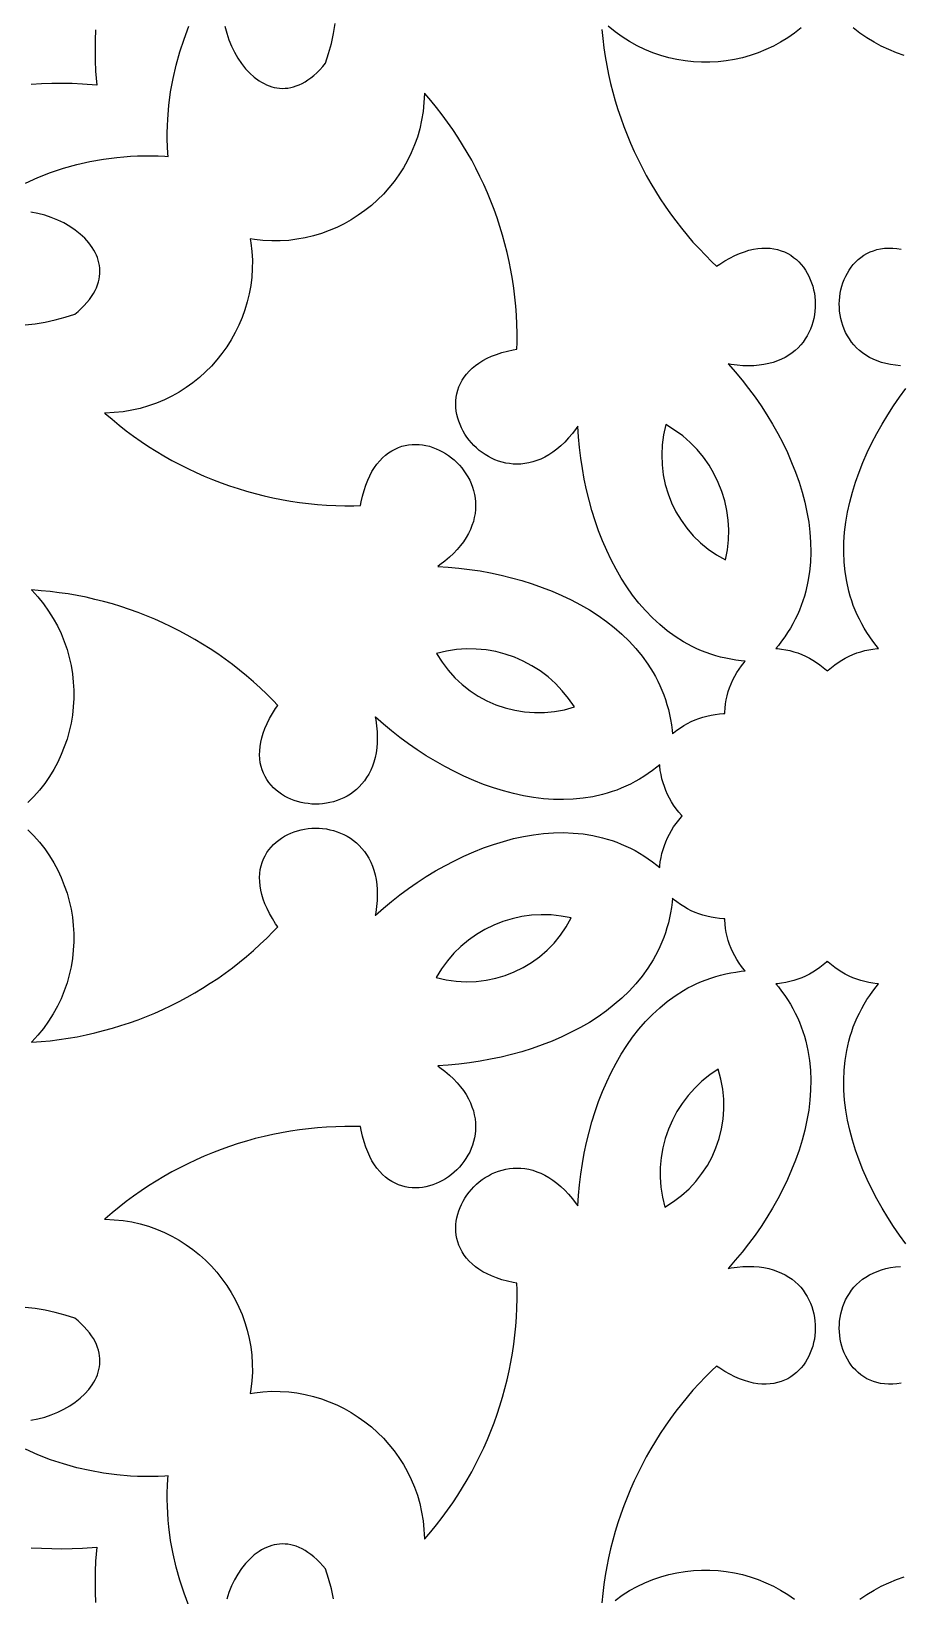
# Model space of a CAD drawing. Extents: x -550 to 550, y -550 to 550.
# Drawn here: x -67 to 6.1, y -65.6 to 66 of the extents above; entities that cross this region are included whole.
import ezdxf

# ---------------------------------------------------------------- set-up
doc = ezdxf.new("R2010")
doc.units = 0
doc.layers.add('LAYER_1', color=18, linetype='CONTINUOUS')
doc.layers.add('LAYER_10', color=4, linetype='CONTINUOUS')

msp = doc.modelspace()

# ---------------------------------------------------------------- linework, layer by layer
at = {"layer": 'LAYER_1'}
for points in [[(0, 550, 0.414214), (-550, 0, 0.414214), (0, -550, 0.414214), (550, 0, 0.414214)], [(-13.58, 32.92, 0.355981), (-8.56, 21.54, 0.33339)], [(-32.88, 13.68, 0.355981), (-21.28, 9.18, 0.33339)], [(-32.92, -13.58, 0.355981), (-21.54, -8.56, 0.33339)], [(-13.68, -32.88, 0.355981), (-9.18, -21.28, 0.33339)]]:
    msp.add_lwpolyline(points, format="xyb", close=True, dxfattribs=at)
for points in [[(-67.47, 53.24), (-66.42, 53.71), (-65.35, 54.12), (-64.26, 54.48), (-63.15, 54.79), (-62.04, 55.04), (-60.91, 55.25), (-59.77, 55.4), (-59.19, 55.45), (-58.62, 55.49), (-58.04, 55.52), (-57.47, 55.53), (-56.89, 55.53), (-56.31, 55.52), (-55.73, 55.49), (-55.47, 55.47), (-55.49, 55.73), (-55.52, 56.31), (-55.53, 56.89), (-55.53, 57.47), (-55.52, 58.04), (-55.49, 58.62), (-55.4, 59.77), (-55.25, 60.91), (-55.04, 62.04), (-54.79, 63.15), (-54.48, 64.26), (-54.12, 65.35), (-53.71, 66.42)], [(-61.57, 66.13), (-61.6, 65.26), (-61.61, 64.4), (-61.6, 63.53), (-61.56, 62.66), (-61.47, 61.47), (-62.66, 61.56), (-63.53, 61.6), (-64.4, 61.61), (-65.26, 61.6), (-66.13, 61.57), (-66.99, 61.52)], [(-50.68, 66.42), (-50.53, 65.85), (-50.35, 65.29), (-50.13, 64.75), (-49.88, 64.23), (-49.59, 63.74), (-49.28, 63.28), (-48.95, 62.85), (-48.59, 62.47), (-48.21, 62.13), (-47.81, 61.84), (-47.6, 61.71), (-47.39, 61.6), (-47.18, 61.5), (-46.97, 61.41), (-46.75, 61.34), (-46.53, 61.28), (-46.31, 61.24), (-46.08, 61.21), (-45.85, 61.2), (-45.62, 61.21), (-45.39, 61.23), (-45.15, 61.27), (-44.92, 61.33), (-44.68, 61.4), (-44.43, 61.5), (-44.19, 61.61), (-43.94, 61.75), (-43.7, 61.91), (-43.45, 62.09), (-43.2, 62.29), (-42.94, 62.52), (-42.69, 62.77), (-42.44, 63.04), (-42.22, 63.31), (-41.96, 64.12), (-41.73, 64.97), (-41.55, 65.81), (-41.41, 66.66)], [(-18.96, 66.15), (-18.89, 65.38), (-18.79, 64.62), (-18.68, 63.87), (-18.55, 63.11), (-18.4, 62.37), (-18.23, 61.62), (-18.04, 60.89), (-17.84, 60.15), (-17.62, 59.43), (-17.38, 58.71), (-17.12, 57.99), (-16.85, 57.29), (-16.56, 56.59), (-16.25, 55.9), (-15.92, 55.21), (-15.58, 54.54), (-15.23, 53.87), (-14.85, 53.21), (-14.46, 52.56), (-14.06, 51.92), (-13.64, 51.29), (-13.2, 50.66), (-12.75, 50.05), (-12.28, 49.45), (-11.79, 48.86), (-11.3, 48.28), (-10.78, 47.72), (-10.25, 47.16), (-9.71, 46.62), (-9.31, 46.24), (-9.05, 46.42), (-8.62, 46.69), (-8.2, 46.93), (-7.78, 47.14), (-7.38, 47.32), (-6.98, 47.46), (-6.59, 47.58), (-6.22, 47.67), (-5.85, 47.73), (-5.5, 47.76), (-5.15, 47.77), (-4.82, 47.75), (-4.49, 47.71), (-4.18, 47.64), (-3.89, 47.55), (-3.6, 47.44), (-3.33, 47.31), (-3.07, 47.16), (-2.83, 46.99), (-2.6, 46.8), (-2.39, 46.6), (-2.19, 46.38), (-2.01, 46.16), (-1.84, 45.91), (-1.69, 45.66), (-1.55, 45.4), (-1.43, 45.13), (-1.32, 44.85), (-1.23, 44.57), (-1.15, 44.27), (-1.09, 43.98), (-1.05, 43.68), (-1.02, 43.37), (-1.01, 43.07), (-1.02, 42.76), (-1.04, 42.46), (-1.08, 42.15), (-1.14, 41.85), (-1.21, 41.55), (-1.31, 41.25), (-1.42, 40.96), (-1.54, 40.68), (-1.69, 40.4), (-1.86, 40.13), (-2.04, 39.87), (-2.24, 39.62), (-2.46, 39.39), (-2.71, 39.16), (-2.97, 38.95), (-3.24, 38.76), (-3.54, 38.58), (-3.86, 38.42), (-4.2, 38.28), (-4.55, 38.15), (-4.93, 38.05), (-5.33, 37.97), (-5.74, 37.91), (-6.17, 37.88), (-6.62, 37.87), (-7.1, 37.88), (-7.59, 37.92), (-8.1, 37.99), (-8.34, 38.03), (-8.32, 38.02), (-7.74, 37.35), (-7.17, 36.67), (-6.62, 35.96), (-6.08, 35.24), (-5.57, 34.5), (-5.08, 33.74), (-4.61, 32.97), (-4.17, 32.18), (-3.75, 31.38), (-3.36, 30.57), (-3, 29.75), (-2.67, 28.93), (-2.38, 28.09), (-2.12, 27.25), (-1.89, 26.41), (-1.71, 25.57), (-1.56, 24.72), (-1.46, 23.88), (-1.4, 23.04), (-1.39, 22.2), (-1.42, 21.37), (-1.5, 20.54), (-1.63, 19.72), (-1.82, 18.91), (-1.93, 18.51), (-2.06, 18.11), (-2.19, 17.72), (-2.35, 17.33), (-2.52, 16.94), (-2.7, 16.56), (-2.9, 16.18), (-3.11, 15.8), (-3.34, 15.43), (-3.58, 15.07), (-3.84, 14.71), (-4.11, 14.35), (-4.32, 14.1), (-4.19, 14.09), (-3.84, 14.05), (-3.49, 13.99), (-3.15, 13.92), (-2.81, 13.82), (-2.48, 13.72), (-2.15, 13.59), (-1.83, 13.45), (-1.51, 13.29), (-1.21, 13.12), (-0.91, 12.93), (-0.62, 12.72), (-0.34, 12.5), (-0.07, 12.27), (0, 12.21), (0.07, 12.27), (0.34, 12.5), (0.62, 12.72), (0.91, 12.93), (1.21, 13.12), (1.51, 13.29), (1.83, 13.45), (2.15, 13.59), (2.48, 13.72), (2.81, 13.82), (3.15, 13.92), (3.49, 13.99), (3.84, 14.05), (4.19, 14.09), (4.32, 14.1), (4.11, 14.35), (3.84, 14.71), (3.58, 15.07), (3.34, 15.43), (3.11, 15.8), (2.9, 16.18), (2.7, 16.56), (2.52, 16.94), (2.35, 17.33), (2.19, 17.72), (2.06, 18.11), (1.93, 18.51), (1.82, 18.91), (1.63, 19.72), (1.5, 20.54), (1.42, 21.37), (1.39, 22.2), (1.4, 23.04), (1.46, 23.88), (1.56, 24.72), (1.71, 25.57), (1.89, 26.41), (2.12, 27.25), (2.38, 28.09), (2.67, 28.93), (3, 29.75), (3.36, 30.57), (3.75, 31.38), (4.17, 32.18), (4.61, 32.97), (5.08, 33.74), (5.57, 34.5), (6.08, 35.24), (6.62, 35.96)], [(-2.19, 66.29), (-2.75, 65.85), (-3.33, 65.45), (-3.93, 65.08), (-4.54, 64.75), (-5.17, 64.46), (-5.82, 64.2), (-6.48, 63.97), (-7.14, 63.78), (-7.82, 63.63), (-8.5, 63.52), (-9.19, 63.44), (-9.88, 63.4), (-10.58, 63.4), (-11.27, 63.44), (-11.97, 63.51), (-12.66, 63.62), (-13.34, 63.78), (-14.02, 63.97), (-14.69, 64.2), (-15.35, 64.47), (-15.99, 64.78), (-16.63, 65.13), (-17.25, 65.52), (-17.85, 65.95), (-18.43, 66.42)], [(6.48, 63.97), (5.82, 64.2), (5.17, 64.46), (4.54, 64.75), (3.93, 65.08), (3.33, 65.45), (2.75, 65.85), (2.19, 66.29)], [(-67.49, 41.31), (-66.66, 41.41), (-65.81, 41.55), (-64.97, 41.73), (-64.12, 41.96), (-63.31, 42.22), (-63.04, 42.44), (-62.77, 42.69), (-62.52, 42.94), (-62.29, 43.2), (-62.09, 43.45), (-61.91, 43.7), (-61.75, 43.94), (-61.61, 44.19), (-61.5, 44.43), (-61.4, 44.68), (-61.33, 44.92), (-61.27, 45.15), (-61.23, 45.39), (-61.21, 45.62), (-61.2, 45.85), (-61.21, 46.08), (-61.24, 46.31), (-61.28, 46.53), (-61.34, 46.75), (-61.41, 46.97), (-61.5, 47.18), (-61.6, 47.4), (-61.71, 47.6), (-61.84, 47.81), (-62.13, 48.21), (-62.47, 48.59), (-62.85, 48.95), (-63.28, 49.28), (-63.74, 49.59), (-64.23, 49.88), (-64.74, 50.13), (-65.29, 50.35), (-65.85, 50.53), (-66.42, 50.68), (-67.01, 50.79)], [(6.17, 37.88), (5.74, 37.91), (5.33, 37.97), (4.93, 38.05), (4.55, 38.15), (4.2, 38.28), (3.86, 38.42), (3.54, 38.58), (3.24, 38.76), (2.97, 38.95), (2.71, 39.16), (2.46, 39.39), (2.24, 39.62), (2.04, 39.87), (1.86, 40.13), (1.69, 40.4), (1.54, 40.68), (1.42, 40.96), (1.31, 41.25), (1.21, 41.55), (1.14, 41.85), (1.08, 42.15), (1.04, 42.46), (1.02, 42.76), (1.01, 43.07), (1.02, 43.37), (1.05, 43.68), (1.09, 43.98), (1.15, 44.27), (1.23, 44.57), (1.32, 44.85), (1.43, 45.13), (1.55, 45.4), (1.69, 45.66), (1.84, 45.91), (2.01, 46.16), (2.19, 46.38), (2.39, 46.6), (2.6, 46.8), (2.83, 46.99), (3.07, 47.16), (3.33, 47.31), (3.6, 47.44), (3.89, 47.55), (4.18, 47.64), (4.49, 47.71), (4.82, 47.75), (5.15, 47.77), (5.5, 47.76), (5.85, 47.73), (6.22, 47.67)], [(-67.26, -1.14), (-66.76, -1.66), (-66.29, -2.19), (-65.85, -2.75), (-65.45, -3.33), (-65.08, -3.93), (-64.75, -4.54), (-64.46, -5.17), (-64.2, -5.82), (-63.97, -6.48), (-63.78, -7.14), (-63.63, -7.82), (-63.52, -8.5), (-63.44, -9.19), (-63.4, -9.88), (-63.4, -10.58), (-63.44, -11.27), (-63.51, -11.97), (-63.62, -12.66), (-63.78, -13.34), (-63.97, -14.02), (-64.2, -14.69), (-64.47, -15.35), (-64.78, -15.99), (-65.13, -16.63), (-65.52, -17.25), (-65.95, -17.85), (-66.42, -18.43), (-66.94, -18.99), (-66.97, -19.02), (-66.92, -19.02), (-66.15, -18.96), (-65.38, -18.89), (-64.62, -18.79), (-63.87, -18.68), (-63.11, -18.55), (-62.37, -18.4), (-61.62, -18.23), (-60.89, -18.04), (-60.15, -17.84), (-59.43, -17.62), (-58.71, -17.38), (-57.99, -17.12), (-57.29, -16.85), (-56.59, -16.56), (-55.9, -16.25), (-55.21, -15.92), (-54.54, -15.58), (-53.87, -15.23), (-53.21, -14.85), (-52.56, -14.46), (-51.92, -14.06), (-51.29, -13.64), (-50.66, -13.2), (-50.05, -12.75), (-49.45, -12.28), (-48.86, -11.79), (-48.28, -11.3), (-47.72, -10.78), (-47.16, -10.25), (-46.62, -9.71), (-46.24, -9.31), (-46.42, -9.05), (-46.69, -8.62), (-46.93, -8.2), (-47.14, -7.78), (-47.32, -7.38), (-47.46, -6.98), (-47.58, -6.59), (-47.67, -6.22), (-47.73, -5.85), (-47.76, -5.5), (-47.77, -5.15), (-47.75, -4.82), (-47.71, -4.49), (-47.64, -4.18), (-47.55, -3.89), (-47.44, -3.6), (-47.31, -3.33), (-47.16, -3.07), (-46.99, -2.83), (-46.8, -2.6), (-46.6, -2.39), (-46.38, -2.19), (-46.16, -2.01), (-45.91, -1.84), (-45.66, -1.69), (-45.4, -1.55), (-45.13, -1.43), (-44.85, -1.32), (-44.57, -1.23), (-44.27, -1.15), (-43.98, -1.09), (-43.68, -1.05), (-43.37, -1.02), (-43.07, -1.01), (-42.76, -1.02), (-42.46, -1.04), (-42.15, -1.08), (-41.85, -1.14), (-41.55, -1.21), (-41.25, -1.31), (-40.96, -1.42), (-40.68, -1.54), (-40.4, -1.69), (-40.13, -1.86), (-39.87, -2.04), (-39.62, -2.24), (-39.39, -2.46), (-39.16, -2.71), (-38.95, -2.97), (-38.76, -3.24), (-38.58, -3.54), (-38.42, -3.86), (-38.28, -4.2), (-38.15, -4.55), (-38.05, -4.93), (-37.97, -5.33), (-37.91, -5.74), (-37.88, -6.17), (-37.87, -6.62), (-37.88, -7.1), (-37.92, -7.59), (-37.99, -8.1), (-38.03, -8.34), (-38.02, -8.32), (-37.35, -7.74), (-36.67, -7.17), (-35.96, -6.62), (-35.24, -6.08), (-34.5, -5.57), (-33.74, -5.08), (-32.97, -4.61), (-32.18, -4.17), (-31.38, -3.75), (-30.57, -3.36), (-29.75, -3), (-28.93, -2.67), (-28.09, -2.38), (-27.25, -2.12), (-26.41, -1.89), (-25.57, -1.71), (-24.72, -1.56), (-23.88, -1.46), (-23.04, -1.4), (-22.2, -1.39), (-21.37, -1.42), (-20.54, -1.5), (-19.72, -1.63), (-18.91, -1.82), (-18.51, -1.93), (-18.11, -2.06), (-17.72, -2.19), (-17.33, -2.35), (-16.94, -2.52), (-16.56, -2.7), (-16.18, -2.9), (-15.8, -3.11), (-15.43, -3.34), (-15.07, -3.58), (-14.71, -3.84), (-14.35, -4.11), (-14.1, -4.32), (-14.09, -4.19), (-14.05, -3.84), (-13.99, -3.49), (-13.92, -3.15), (-13.82, -2.81), (-13.71, -2.48), (-13.59, -2.15), (-13.45, -1.83), (-13.29, -1.51), (-13.12, -1.21), (-12.93, -0.91), (-12.72, -0.62), (-12.5, -0.34), (-12.27, -0.07), (-12.21, 0), (-12.27, 0.07), (-12.5, 0.34), (-12.72, 0.62), (-12.93, 0.91), (-13.12, 1.21), (-13.29, 1.51), (-13.45, 1.83), (-13.59, 2.15), (-13.71, 2.48), (-13.82, 2.81), (-13.92, 3.15), (-13.99, 3.49), (-14.05, 3.84), (-14.09, 4.19), (-14.1, 4.32), (-14.35, 4.11), (-14.71, 3.84), (-15.07, 3.58), (-15.43, 3.34), (-15.8, 3.11), (-16.18, 2.9), (-16.56, 2.7), (-16.94, 2.52), (-17.33, 2.35), (-17.72, 2.19), (-18.11, 2.06), (-18.51, 1.93), (-18.91, 1.82), (-19.72, 1.63), (-20.54, 1.5), (-21.37, 1.42), (-22.2, 1.39), (-23.04, 1.4), (-23.88, 1.46), (-24.72, 1.56), (-25.57, 1.71), (-26.41, 1.89), (-27.25, 2.12), (-28.09, 2.38), (-28.93, 2.67), (-29.75, 3), (-30.57, 3.36), (-31.38, 3.75), (-32.18, 4.17), (-32.97, 4.61), (-33.74, 5.08), (-34.5, 5.57), (-35.24, 6.08), (-35.96, 6.62), (-36.67, 7.17), (-37.35, 7.74), (-38.02, 8.32), (-38.03, 8.34), (-37.99, 8.1), (-37.92, 7.59), (-37.88, 7.1), (-37.87, 6.62), (-37.88, 6.17), (-37.91, 5.74), (-37.97, 5.33), (-38.05, 4.93), (-38.15, 4.55), (-38.28, 4.2), (-38.42, 3.86), (-38.58, 3.54), (-38.76, 3.24), (-38.95, 2.97), (-39.16, 2.71), (-39.39, 2.46), (-39.62, 2.24), (-39.87, 2.04), (-40.13, 1.86), (-40.4, 1.69), (-40.68, 1.54), (-40.96, 1.42), (-41.25, 1.31), (-41.55, 1.21), (-41.85, 1.14), (-42.15, 1.08), (-42.46, 1.04), (-42.76, 1.02), (-43.07, 1.01), (-43.37, 1.02), (-43.68, 1.05), (-43.98, 1.09), (-44.27, 1.15), (-44.57, 1.23), (-44.85, 1.32), (-45.13, 1.43), (-45.4, 1.55), (-45.66, 1.69), (-45.91, 1.84), (-46.16, 2.01), (-46.38, 2.19), (-46.6, 2.39), (-46.8, 2.6), (-46.99, 2.83), (-47.16, 3.07), (-47.31, 3.33), (-47.44, 3.6), (-47.55, 3.89), (-47.64, 4.18), (-47.71, 4.49), (-47.75, 4.82), (-47.77, 5.15), (-47.76, 5.5), (-47.73, 5.85), (-47.67, 6.22), (-47.58, 6.59), (-47.46, 6.98), (-47.32, 7.38), (-47.14, 7.78), (-46.93, 8.2), (-46.69, 8.62), (-46.42, 9.05), (-46.24, 9.31), (-46.62, 9.71), (-47.16, 10.25), (-47.72, 10.78), (-48.28, 11.3), (-48.86, 11.79), (-49.45, 12.28), (-50.05, 12.75), (-50.66, 13.2), (-51.29, 13.64), (-51.92, 14.06), (-52.56, 14.46), (-53.21, 14.85), (-53.87, 15.23), (-54.54, 15.58), (-55.21, 15.92), (-55.9, 16.25), (-56.59, 16.56), (-57.29, 16.85), (-57.99, 17.12), (-58.71, 17.38), (-59.43, 17.62), (-60.15, 17.84), (-60.89, 18.04), (-61.62, 18.23), (-62.37, 18.4), (-63.11, 18.55), (-63.87, 18.68), (-64.62, 18.79), (-65.38, 18.89), (-66.15, 18.96), (-66.92, 19.02), (-66.97, 19.02), (-66.94, 18.99), (-66.42, 18.43), (-65.95, 17.85), (-65.52, 17.25), (-65.13, 16.63), (-64.78, 16), (-64.47, 15.35), (-64.2, 14.69), (-63.97, 14.02), (-63.78, 13.34), (-63.62, 12.66), (-63.51, 11.97), (-63.44, 11.27), (-63.4, 10.58), (-63.4, 9.88), (-63.44, 9.19), (-63.52, 8.5), (-63.63, 7.82), (-63.78, 7.14), (-63.97, 6.48), (-64.2, 5.82), (-64.46, 5.17), (-64.75, 4.54), (-65.08, 3.93), (-65.45, 3.33), (-65.85, 2.75), (-66.29, 2.19), (-66.76, 1.66), (-67.26, 1.15)], [(6.62, -35.96), (6.08, -35.24), (5.57, -34.5), (5.08, -33.74), (4.61, -32.97), (4.17, -32.18), (3.75, -31.38), (3.36, -30.57), (3, -29.75), (2.67, -28.93), (2.38, -28.09), (2.12, -27.25), (1.89, -26.41), (1.71, -25.57), (1.56, -24.72), (1.46, -23.88), (1.4, -23.04), (1.39, -22.2), (1.42, -21.37), (1.5, -20.54), (1.63, -19.72), (1.82, -18.91), (1.93, -18.51), (2.06, -18.11), (2.19, -17.72), (2.35, -17.33), (2.52, -16.94), (2.7, -16.56), (2.9, -16.18), (3.11, -15.8), (3.34, -15.43), (3.58, -15.07), (3.84, -14.71), (4.11, -14.35), (4.32, -14.1), (4.19, -14.09), (3.84, -14.05), (3.49, -13.99), (3.15, -13.92), (2.81, -13.82), (2.48, -13.71), (2.15, -13.59), (1.83, -13.45), (1.51, -13.29), (1.21, -13.12), (0.91, -12.93), (0.62, -12.72), (0.34, -12.5), (0.07, -12.27), (0, -12.21), (-0.07, -12.27), (-0.34, -12.5), (-0.62, -12.72), (-0.91, -12.93), (-1.21, -13.12), (-1.51, -13.29), (-1.83, -13.45), (-2.15, -13.59), (-2.48, -13.71), (-2.81, -13.82), (-3.15, -13.92), (-3.49, -13.99), (-3.84, -14.05), (-4.19, -14.09), (-4.32, -14.1), (-4.11, -14.35), (-3.84, -14.71), (-3.58, -15.07), (-3.34, -15.43), (-3.11, -15.8), (-2.9, -16.18), (-2.7, -16.56), (-2.52, -16.94), (-2.35, -17.33), (-2.19, -17.72), (-2.06, -18.11), (-1.93, -18.51), (-1.82, -18.91), (-1.63, -19.72), (-1.5, -20.54), (-1.42, -21.37), (-1.39, -22.2), (-1.4, -23.04), (-1.46, -23.88), (-1.56, -24.72), (-1.71, -25.57), (-1.89, -26.41), (-2.12, -27.25), (-2.38, -28.09), (-2.67, -28.93), (-3, -29.75), (-3.36, -30.57), (-3.75, -31.38), (-4.17, -32.18), (-4.61, -32.97), (-5.08, -33.74), (-5.57, -34.5), (-6.08, -35.24), (-6.62, -35.96), (-7.17, -36.67), (-7.74, -37.35), (-8.32, -38.02), (-8.34, -38.03), (-8.1, -37.99), (-7.59, -37.92), (-7.1, -37.88), (-6.62, -37.87), (-6.17, -37.88), (-5.74, -37.91), (-5.33, -37.97), (-4.93, -38.05), (-4.55, -38.15), (-4.2, -38.28), (-3.86, -38.42), (-3.54, -38.58), (-3.24, -38.76), (-2.97, -38.95), (-2.71, -39.16), (-2.46, -39.39), (-2.24, -39.62), (-2.04, -39.87), (-1.86, -40.13), (-1.69, -40.4), (-1.54, -40.68), (-1.42, -40.96), (-1.31, -41.25), (-1.21, -41.55), (-1.14, -41.85), (-1.08, -42.15), (-1.04, -42.46), (-1.02, -42.76), (-1.01, -43.07), (-1.02, -43.37), (-1.05, -43.68), (-1.09, -43.98), (-1.15, -44.27), (-1.23, -44.57), (-1.32, -44.85), (-1.43, -45.13), (-1.55, -45.4), (-1.69, -45.66), (-1.84, -45.91), (-2.01, -46.16), (-2.19, -46.38), (-2.39, -46.6), (-2.6, -46.8), (-2.83, -46.99), (-3.07, -47.16), (-3.33, -47.31), (-3.6, -47.44), (-3.89, -47.55), (-4.18, -47.64), (-4.49, -47.71), (-4.82, -47.75), (-5.15, -47.77), (-5.5, -47.76), (-5.85, -47.73), (-6.22, -47.67), (-6.59, -47.58), (-6.98, -47.46), (-7.38, -47.32), (-7.78, -47.14), (-8.2, -46.93), (-8.62, -46.69), (-9.05, -46.42), (-9.31, -46.24), (-9.71, -46.62), (-10.25, -47.16), (-10.78, -47.72), (-11.3, -48.28), (-11.79, -48.86), (-12.28, -49.45), (-12.75, -50.05), (-13.2, -50.66), (-13.64, -51.29), (-14.06, -51.92), (-14.46, -52.56), (-14.85, -53.21), (-15.23, -53.87), (-15.58, -54.54), (-15.92, -55.21), (-16.25, -55.9), (-16.56, -56.59), (-16.85, -57.29), (-17.12, -57.99), (-17.38, -58.71), (-17.62, -59.43), (-17.84, -60.15), (-18.04, -60.89), (-18.23, -61.62), (-18.4, -62.37), (-18.55, -63.11), (-18.68, -63.87), (-18.79, -64.62), (-18.89, -65.38), (-18.96, -66.15)], [(6.22, -47.67), (5.85, -47.73), (5.5, -47.76), (5.15, -47.77), (4.82, -47.75), (4.49, -47.71), (4.18, -47.64), (3.89, -47.55), (3.6, -47.44), (3.33, -47.31), (3.07, -47.16), (2.83, -46.99), (2.6, -46.8), (2.39, -46.6), (2.19, -46.38), (2.01, -46.16), (1.84, -45.91), (1.69, -45.66), (1.55, -45.4), (1.43, -45.13), (1.32, -44.85), (1.23, -44.57), (1.15, -44.27), (1.09, -43.98), (1.05, -43.68), (1.02, -43.37), (1.01, -43.07), (1.02, -42.76), (1.04, -42.46), (1.08, -42.15), (1.14, -41.85), (1.21, -41.55), (1.31, -41.25), (1.42, -40.96), (1.54, -40.68), (1.69, -40.4), (1.86, -40.13), (2.04, -39.87), (2.24, -39.62), (2.46, -39.39), (2.71, -39.16), (2.97, -38.95), (3.24, -38.76), (3.54, -38.58), (3.86, -38.42), (4.2, -38.28), (4.55, -38.15), (4.93, -38.05), (5.33, -37.97), (5.74, -37.91), (6.17, -37.88)], [(-67.01, -50.79), (-66.42, -50.68), (-65.85, -50.53), (-65.29, -50.35), (-64.74, -50.13), (-64.23, -49.88), (-63.74, -49.59), (-63.28, -49.28), (-62.85, -48.95), (-62.47, -48.59), (-62.13, -48.21), (-61.84, -47.81), (-61.71, -47.6), (-61.6, -47.39), (-61.5, -47.18), (-61.41, -46.97), (-61.34, -46.75), (-61.28, -46.53), (-61.24, -46.31), (-61.21, -46.08), (-61.2, -45.85), (-61.21, -45.62), (-61.23, -45.39), (-61.27, -45.15), (-61.33, -44.92), (-61.4, -44.68), (-61.5, -44.43), (-61.61, -44.19), (-61.75, -43.94), (-61.91, -43.7), (-62.09, -43.45), (-62.29, -43.2), (-62.52, -42.94), (-62.77, -42.69), (-63.04, -42.44), (-63.31, -42.22), (-64.12, -41.96), (-64.97, -41.73), (-65.81, -41.55), (-66.66, -41.41), (-67.49, -41.31)], [(-53.71, -66.42), (-54.12, -65.35), (-54.48, -64.26), (-54.79, -63.15), (-55.04, -62.04), (-55.25, -60.91), (-55.4, -59.77), (-55.45, -59.19), (-55.49, -58.62), (-55.52, -58.04), (-55.53, -57.47), (-55.53, -56.89), (-55.52, -56.31), (-55.49, -55.73), (-55.47, -55.47), (-55.73, -55.49), (-56.31, -55.52), (-56.89, -55.53), (-57.47, -55.53), (-58.04, -55.52), (-58.62, -55.49), (-59.77, -55.4), (-60.91, -55.25), (-62.04, -55.04), (-63.15, -54.79), (-64.26, -54.48), (-65.35, -54.12), (-66.42, -53.71), (-67.47, -53.24)], [(-66.99, -61.52), (-66.13, -61.57), (-65.26, -61.6), (-64.4, -61.61), (-63.53, -61.6), (-62.66, -61.56), (-61.47, -61.47), (-61.56, -62.66), (-61.6, -63.53), (-61.61, -64.4), (-61.6, -65.26), (-61.57, -66.13)], [(-41.55, -65.81), (-41.73, -64.97), (-41.96, -64.12), (-42.22, -63.31), (-42.44, -63.04), (-42.69, -62.77), (-42.94, -62.52), (-43.2, -62.29), (-43.45, -62.09), (-43.7, -61.91), (-43.94, -61.75), (-44.19, -61.61), (-44.43, -61.5), (-44.68, -61.4), (-44.92, -61.33), (-45.15, -61.27), (-45.39, -61.23), (-45.62, -61.21), (-45.85, -61.2), (-46.08, -61.21), (-46.31, -61.24), (-46.53, -61.28), (-46.75, -61.34), (-46.97, -61.41), (-47.18, -61.5), (-47.39, -61.6), (-47.6, -61.71), (-47.81, -61.84), (-48.21, -62.13), (-48.59, -62.47), (-48.95, -62.85), (-49.28, -63.28), (-49.59, -63.74), (-49.88, -64.23), (-50.13, -64.74), (-50.35, -65.29), (-50.53, -65.85)], [(-17.85, -65.95), (-17.25, -65.52), (-16.63, -65.13), (-15.99, -64.78), (-15.35, -64.47), (-14.69, -64.2), (-14.02, -63.97), (-13.34, -63.78), (-12.66, -63.62), (-11.97, -63.51), (-11.27, -63.44), (-10.58, -63.4), (-9.88, -63.4), (-9.19, -63.44), (-8.5, -63.52), (-7.82, -63.63), (-7.14, -63.78), (-6.48, -63.97), (-5.82, -64.2), (-5.17, -64.46), (-4.54, -64.75), (-3.93, -65.08), (-3.33, -65.45), (-2.75, -65.85)], [(2.75, -65.85), (3.33, -65.45), (3.93, -65.08), (4.54, -64.75), (5.17, -64.46), (5.82, -64.2), (6.48, -63.97)]]:
    msp.add_lwpolyline(points, dxfattribs=at)
for points in [[(-52.31, 37.35), (-52.83, 36.89), (-53.37, 36.45), (-53.94, 36.04), (-54.53, 35.66), (-55.14, 35.32), (-55.78, 35.01), (-56.44, 34.73), (-57.11, 34.49), (-57.81, 34.29), (-58.52, 34.13), (-59.25, 34.01), (-60, 33.94), (-60.76, 33.9), (-60.81, 33.9), (-60.77, 33.87), (-60.18, 33.37), (-59.59, 32.88), (-58.98, 32.41), (-58.37, 31.95), (-57.74, 31.51), (-57.11, 31.09), (-56.46, 30.69), (-55.81, 30.3), (-55.15, 29.92), (-54.48, 29.57), (-53.8, 29.23), (-53.11, 28.9), (-52.42, 28.6), (-51.72, 28.31), (-51.01, 28.04), (-50.3, 27.78), (-49.58, 27.54), (-48.86, 27.32), (-48.13, 27.12), (-47.39, 26.94), (-46.65, 26.77), (-45.91, 26.62), (-45.16, 26.49), (-44.41, 26.38), (-43.65, 26.29), (-42.89, 26.21), (-42.13, 26.15), (-41.36, 26.12), (-40.6, 26.1), (-39.83, 26.1), (-39.28, 26.11), (-39.22, 26.42), (-39.11, 26.92), (-38.98, 27.39), (-38.83, 27.83), (-38.67, 28.24), (-38.5, 28.62), (-38.31, 28.98), (-38.1, 29.31), (-37.89, 29.61), (-37.66, 29.89), (-37.42, 30.14), (-37.17, 30.36), (-36.91, 30.56), (-36.65, 30.73), (-36.37, 30.87), (-36.09, 31), (-35.81, 31.1), (-35.52, 31.17), (-35.23, 31.22), (-34.93, 31.25), (-34.64, 31.26), (-34.35, 31.25), (-34.06, 31.22), (-33.77, 31.17), (-33.48, 31.1), (-33.2, 31.01), (-32.92, 30.9), (-32.65, 30.78), (-32.38, 30.64), (-32.12, 30.49), (-31.87, 30.32), (-31.63, 30.14), (-31.39, 29.95), (-31.17, 29.74), (-30.96, 29.52), (-30.76, 29.28), (-30.57, 29.04), (-30.4, 28.79), (-30.24, 28.52), (-30.09, 28.25), (-29.97, 27.96), (-29.85, 27.67), (-29.76, 27.37), (-29.69, 27.06), (-29.64, 26.75), (-29.6, 26.43), (-29.59, 26.11), (-29.6, 25.78), (-29.64, 25.45), (-29.7, 25.11), (-29.78, 24.77), (-29.9, 24.44), (-30.03, 24.1), (-30.2, 23.76), (-30.39, 23.42), (-30.61, 23.08), (-30.87, 22.75), (-31.15, 22.42), (-31.46, 22.09), (-31.8, 21.77), (-32.18, 21.45), (-32.59, 21.13), (-32.78, 21), (-32.77, 20.99), (-31.89, 20.94), (-31, 20.86), (-30.11, 20.75), (-29.22, 20.62), (-28.33, 20.45), (-27.45, 20.27), (-26.57, 20.05), (-25.7, 19.81), (-24.84, 19.54), (-23.99, 19.24), (-23.16, 18.92), (-22.34, 18.56), (-21.55, 18.18), (-20.77, 17.77), (-20.02, 17.34), (-19.29, 16.87), (-18.59, 16.38), (-17.92, 15.85), (-17.28, 15.3), (-16.68, 14.72), (-16.11, 14.1), (-15.59, 13.46), (-15.1, 12.79), (-14.66, 12.09), (-14.45, 11.73), (-14.26, 11.36), (-14.08, 10.98), (-13.91, 10.59), (-13.76, 10.2), (-13.62, 9.8), (-13.49, 9.39), (-13.37, 8.98), (-13.27, 8.55), (-13.19, 8.12), (-13.11, 7.69), (-13.05, 7.24), (-13.02, 6.91), (-12.93, 7), (-12.65, 7.22), (-12.36, 7.42), (-12.07, 7.61), (-11.76, 7.79), (-11.45, 7.95), (-11.13, 8.09), (-10.8, 8.22), (-10.47, 8.33), (-10.13, 8.42), (-9.78, 8.5), (-9.44, 8.56), (-9.08, 8.6), (-8.73, 8.63), (-8.63, 8.63), (-8.63, 8.73), (-8.6, 9.08), (-8.56, 9.44), (-8.5, 9.78), (-8.42, 10.13), (-8.33, 10.47), (-8.22, 10.8), (-8.09, 11.13), (-7.95, 11.45), (-7.79, 11.76), (-7.61, 12.07), (-7.42, 12.36), (-7.22, 12.65), (-7, 12.93), (-6.91, 13.02), (-7.24, 13.06), (-7.69, 13.11), (-8.12, 13.19), (-8.55, 13.27), (-8.98, 13.37), (-9.39, 13.49), (-9.8, 13.62), (-10.2, 13.76), (-10.59, 13.91), (-10.98, 14.08), (-11.36, 14.26), (-11.73, 14.45), (-12.09, 14.66), (-12.79, 15.1), (-13.46, 15.59), (-14.1, 16.11), (-14.72, 16.68), (-15.3, 17.28), (-15.85, 17.92), (-16.38, 18.59), (-16.87, 19.29), (-17.34, 20.02), (-17.77, 20.77), (-18.18, 21.55), (-18.56, 22.34), (-18.92, 23.16), (-19.24, 23.99), (-19.54, 24.84), (-19.81, 25.7), (-20.05, 26.57), (-20.27, 27.45), (-20.45, 28.33), (-20.61, 29.22), (-20.75, 30.11), (-20.86, 31), (-20.94, 31.89), (-20.99, 32.77), (-21, 32.78), (-21.13, 32.59), (-21.45, 32.18), (-21.77, 31.8), (-22.09, 31.46), (-22.42, 31.15), (-22.75, 30.87), (-23.08, 30.61), (-23.42, 30.39), (-23.76, 30.2), (-24.1, 30.03), (-24.44, 29.9), (-24.77, 29.79), (-25.11, 29.7), (-25.45, 29.64), (-25.78, 29.6), (-26.11, 29.59), (-26.43, 29.6), (-26.75, 29.64), (-27.06, 29.69), (-27.37, 29.76), (-27.67, 29.85), (-27.96, 29.97), (-28.25, 30.09), (-28.52, 30.24), (-28.79, 30.4), (-29.04, 30.57), (-29.28, 30.76), (-29.52, 30.96), (-29.74, 31.17), (-29.95, 31.39), (-30.14, 31.63), (-30.32, 31.87), (-30.49, 32.12), (-30.64, 32.38), (-30.78, 32.65), (-30.9, 32.92), (-31.01, 33.2), (-31.1, 33.48), (-31.17, 33.77), (-31.22, 34.06), (-31.25, 34.35), (-31.26, 34.64), (-31.25, 34.93), (-31.22, 35.23), (-31.17, 35.52), (-31.1, 35.81), (-31, 36.09), (-30.87, 36.37), (-30.73, 36.65), (-30.56, 36.91), (-30.36, 37.17), (-30.14, 37.42), (-29.89, 37.66), (-29.61, 37.89), (-29.31, 38.1), (-28.98, 38.31), (-28.62, 38.5), (-28.24, 38.67), (-27.83, 38.83), (-27.39, 38.98), (-26.92, 39.11), (-26.42, 39.22), (-26.11, 39.28), (-26.1, 39.83), (-26.1, 40.6), (-26.12, 41.36), (-26.15, 42.13), (-26.21, 42.89), (-26.29, 43.65), (-26.38, 44.41), (-26.49, 45.16), (-26.62, 45.91), (-26.77, 46.65), (-26.94, 47.39), (-27.12, 48.13), (-27.32, 48.86), (-27.54, 49.58), (-27.78, 50.3), (-28.04, 51.01), (-28.31, 51.72), (-28.6, 52.42), (-28.9, 53.11), (-29.23, 53.8), (-29.57, 54.48), (-29.92, 55.15), (-30.3, 55.81), (-30.69, 56.46), (-31.09, 57.11), (-31.51, 57.74), (-31.95, 58.37), (-32.41, 58.98), (-32.88, 59.59), (-33.36, 60.18), (-33.87, 60.77), (-33.9, 60.81), (-33.9, 60.76), (-33.94, 60), (-34.01, 59.26), (-34.13, 58.52), (-34.29, 57.81), (-34.49, 57.11), (-34.73, 56.44), (-35.01, 55.78), (-35.32, 55.14), (-35.66, 54.53), (-36.04, 53.94), (-36.45, 53.37), (-36.88, 52.83), (-37.35, 52.31), (-37.84, 51.82), (-38.36, 51.36), (-38.9, 50.93), (-39.47, 50.53), (-40.05, 50.15), (-40.66, 49.81), (-41.28, 49.51), (-41.92, 49.24), (-42.57, 49), (-43.24, 48.8), (-43.93, 48.63), (-44.62, 48.51), (-45.32, 48.42), (-46.03, 48.38), (-46.75, 48.37), (-47.48, 48.41), (-48.2, 48.49), (-48.55, 48.55), (-48.49, 48.2), (-48.41, 47.48), (-48.37, 46.75), (-48.38, 46.03), (-48.42, 45.32), (-48.51, 44.62), (-48.63, 43.93), (-48.8, 43.24), (-49, 42.57), (-49.24, 41.92), (-49.51, 41.28), (-49.81, 40.66), (-50.15, 40.05), (-50.53, 39.47), (-50.93, 38.9), (-51.36, 38.36), (-51.82, 37.84)], [(-31.89, -20.94), (-32.77, -20.99), (-32.78, -21), (-32.59, -21.13), (-32.18, -21.45), (-31.8, -21.77), (-31.46, -22.09), (-31.15, -22.42), (-30.87, -22.75), (-30.61, -23.08), (-30.39, -23.42), (-30.2, -23.76), (-30.03, -24.1), (-29.9, -24.44), (-29.78, -24.77), (-29.7, -25.11), (-29.64, -25.45), (-29.6, -25.78), (-29.59, -26.11), (-29.6, -26.43), (-29.64, -26.75), (-29.69, -27.06), (-29.76, -27.37), (-29.85, -27.67), (-29.97, -27.96), (-30.09, -28.25), (-30.24, -28.52), (-30.4, -28.79), (-30.57, -29.04), (-30.76, -29.28), (-30.96, -29.52), (-31.17, -29.74), (-31.39, -29.95), (-31.63, -30.14), (-31.87, -30.32), (-32.12, -30.49), (-32.38, -30.64), (-32.65, -30.78), (-32.92, -30.9), (-33.2, -31.01), (-33.48, -31.1), (-33.77, -31.17), (-34.06, -31.22), (-34.35, -31.25), (-34.64, -31.26), (-34.93, -31.25), (-35.23, -31.22), (-35.52, -31.17), (-35.81, -31.1), (-36.09, -31), (-36.37, -30.87), (-36.65, -30.73), (-36.91, -30.56), (-37.17, -30.36), (-37.42, -30.14), (-37.66, -29.89), (-37.89, -29.61), (-38.1, -29.31), (-38.31, -28.98), (-38.5, -28.62), (-38.67, -28.24), (-38.83, -27.83), (-38.98, -27.39), (-39.11, -26.92), (-39.22, -26.42), (-39.28, -26.11), (-39.83, -26.1), (-40.6, -26.1), (-41.36, -26.12), (-42.13, -26.15), (-42.89, -26.21), (-43.65, -26.29), (-44.41, -26.38), (-45.16, -26.49), (-45.91, -26.62), (-46.65, -26.77), (-47.39, -26.94), (-48.13, -27.12), (-48.86, -27.32), (-49.58, -27.54), (-50.3, -27.78), (-51.01, -28.04), (-51.72, -28.31), (-52.42, -28.6), (-53.11, -28.9), (-53.8, -29.23), (-54.48, -29.57), (-55.15, -29.92), (-55.81, -30.3), (-56.46, -30.69), (-57.11, -31.09), (-57.74, -31.51), (-58.37, -31.95), (-58.98, -32.41), (-59.59, -32.88), (-60.18, -33.36), (-60.77, -33.87), (-60.81, -33.9), (-60.76, -33.9), (-60, -33.94), (-59.25, -34.01), (-58.52, -34.13), (-57.81, -34.29), (-57.11, -34.49), (-56.44, -34.73), (-55.78, -35.01), (-55.14, -35.32), (-54.53, -35.66), (-53.94, -36.04), (-53.37, -36.45), (-52.83, -36.88), (-52.31, -37.35), (-51.82, -37.84), (-51.36, -38.36), (-50.93, -38.9), (-50.53, -39.47), (-50.15, -40.05), (-49.81, -40.66), (-49.51, -41.28), (-49.24, -41.92), (-49, -42.57), (-48.8, -43.24), (-48.63, -43.93), (-48.51, -44.62), (-48.42, -45.32), (-48.38, -46.03), (-48.37, -46.75), (-48.41, -47.48), (-48.49, -48.2), (-48.55, -48.55), (-48.2, -48.49), (-47.48, -48.41), (-46.75, -48.37), (-46.03, -48.38), (-45.32, -48.42), (-44.62, -48.51), (-43.93, -48.63), (-43.24, -48.8), (-42.57, -49), (-41.92, -49.24), (-41.28, -49.51), (-40.66, -49.81), (-40.05, -50.15), (-39.47, -50.53), (-38.9, -50.93), (-38.36, -51.36), (-37.84, -51.82), (-37.35, -52.31), (-36.88, -52.83), (-36.45, -53.37), (-36.04, -53.94), (-35.66, -54.53), (-35.32, -55.14), (-35.01, -55.78), (-34.73, -56.44), (-34.49, -57.11), (-34.29, -57.81), (-34.13, -58.52), (-34.01, -59.25), (-33.94, -60), (-33.9, -60.76), (-33.9, -60.81), (-33.87, -60.77), (-33.36, -60.18), (-32.88, -59.59), (-32.41, -58.98), (-31.95, -58.37), (-31.51, -57.74), (-31.09, -57.11), (-30.69, -56.46), (-30.3, -55.81), (-29.92, -55.15), (-29.57, -54.48), (-29.23, -53.8), (-28.9, -53.11), (-28.6, -52.42), (-28.31, -51.72), (-28.04, -51.01), (-27.78, -50.3), (-27.54, -49.58), (-27.32, -48.86), (-27.12, -48.13), (-26.94, -47.39), (-26.77, -46.65), (-26.62, -45.91), (-26.49, -45.16), (-26.38, -44.41), (-26.29, -43.65), (-26.21, -42.89), (-26.15, -42.13), (-26.12, -41.36), (-26.1, -40.6), (-26.1, -39.83), (-26.11, -39.28), (-26.42, -39.22), (-26.92, -39.11), (-27.39, -38.98), (-27.83, -38.83), (-28.24, -38.67), (-28.62, -38.5), (-28.98, -38.31), (-29.31, -38.1), (-29.61, -37.89), (-29.89, -37.66), (-30.14, -37.42), (-30.36, -37.17), (-30.56, -36.91), (-30.73, -36.65), (-30.87, -36.37), (-31, -36.09), (-31.1, -35.81), (-31.17, -35.52), (-31.22, -35.23), (-31.25, -34.93), (-31.26, -34.64), (-31.25, -34.35), (-31.22, -34.06), (-31.17, -33.77), (-31.1, -33.48), (-31.01, -33.2), (-30.9, -32.92), (-30.78, -32.65), (-30.64, -32.38), (-30.49, -32.12), (-30.32, -31.87), (-30.14, -31.63), (-29.95, -31.39), (-29.74, -31.17), (-29.52, -30.96), (-29.28, -30.76), (-29.04, -30.57), (-28.79, -30.4), (-28.52, -30.24), (-28.25, -30.09), (-27.96, -29.97), (-27.67, -29.85), (-27.37, -29.76), (-27.06, -29.69), (-26.75, -29.64), (-26.43, -29.6), (-26.11, -29.59), (-25.78, -29.6), (-25.45, -29.64), (-25.11, -29.7), (-24.77, -29.78), (-24.44, -29.9), (-24.1, -30.03), (-23.76, -30.2), (-23.42, -30.39), (-23.08, -30.61), (-22.75, -30.87), (-22.42, -31.15), (-22.09, -31.46), (-21.77, -31.8), (-21.45, -32.18), (-21.13, -32.59), (-21, -32.78), (-20.99, -32.77), (-20.94, -31.89), (-20.86, -31), (-20.75, -30.11), (-20.61, -29.22), (-20.45, -28.33), (-20.27, -27.45), (-20.05, -26.57), (-19.81, -25.7), (-19.54, -24.84), (-19.24, -23.99), (-18.92, -23.16), (-18.56, -22.34), (-18.18, -21.55), (-17.77, -20.77), (-17.34, -20.02), (-16.87, -19.29), (-16.38, -18.59), (-15.85, -17.92), (-15.3, -17.28), (-14.72, -16.68), (-14.1, -16.11), (-13.46, -15.59), (-12.79, -15.1), (-12.09, -14.66), (-11.73, -14.45), (-11.36, -14.26), (-10.98, -14.08), (-10.59, -13.91), (-10.2, -13.76), (-9.8, -13.62), (-9.39, -13.49), (-8.98, -13.37), (-8.55, -13.27), (-8.12, -13.19), (-7.69, -13.11), (-7.24, -13.05), (-6.91, -13.02), (-7, -12.93), (-7.22, -12.65), (-7.42, -12.36), (-7.61, -12.07), (-7.79, -11.76), (-7.95, -11.45), (-8.09, -11.13), (-8.22, -10.8), (-8.33, -10.47), (-8.42, -10.13), (-8.5, -9.78), (-8.56, -9.44), (-8.6, -9.08), (-8.63, -8.73), (-8.63, -8.63), (-8.73, -8.63), (-9.08, -8.6), (-9.44, -8.56), (-9.78, -8.5), (-10.13, -8.42), (-10.47, -8.33), (-10.8, -8.22), (-11.13, -8.09), (-11.45, -7.95), (-11.76, -7.79), (-12.07, -7.61), (-12.36, -7.42), (-12.65, -7.22), (-12.93, -7), (-13.02, -6.91), (-13.05, -7.24), (-13.11, -7.69), (-13.19, -8.12), (-13.27, -8.55), (-13.37, -8.98), (-13.49, -9.39), (-13.62, -9.8), (-13.76, -10.2), (-13.91, -10.59), (-14.08, -10.98), (-14.26, -11.36), (-14.45, -11.73), (-14.66, -12.09), (-15.1, -12.79), (-15.59, -13.46), (-16.11, -14.1), (-16.68, -14.72), (-17.28, -15.3), (-17.92, -15.85), (-18.59, -16.38), (-19.29, -16.87), (-20.02, -17.34), (-20.77, -17.77), (-21.55, -18.18), (-22.34, -18.56), (-23.16, -18.92), (-23.99, -19.24), (-24.84, -19.54), (-25.7, -19.81), (-26.57, -20.05), (-27.45, -20.27), (-28.33, -20.45), (-29.22, -20.61), (-30.11, -20.75), (-31, -20.86)]]:
    msp.add_lwpolyline(points, close=True, dxfattribs=at)
at = {"layer": 'LAYER_10'}
for points in [[(-485, 0, 0.414214), (0, -485, 0.414214), (485, 0, 0.414214), (0, 485, 0.414214)], [(355, 0, 0.414214), (0, 355, 0.414214), (-355, 0, 0.414214), (0, -355, 0.414214)], [(-285, 0, 0.414214), (0, -285, 0.414214), (285, 0, 0.414214), (0, 285, 0.414214)]]:
    msp.add_lwpolyline(points, format="xyb", close=True, dxfattribs=at)

doc.saveas('drawing.dxf')
